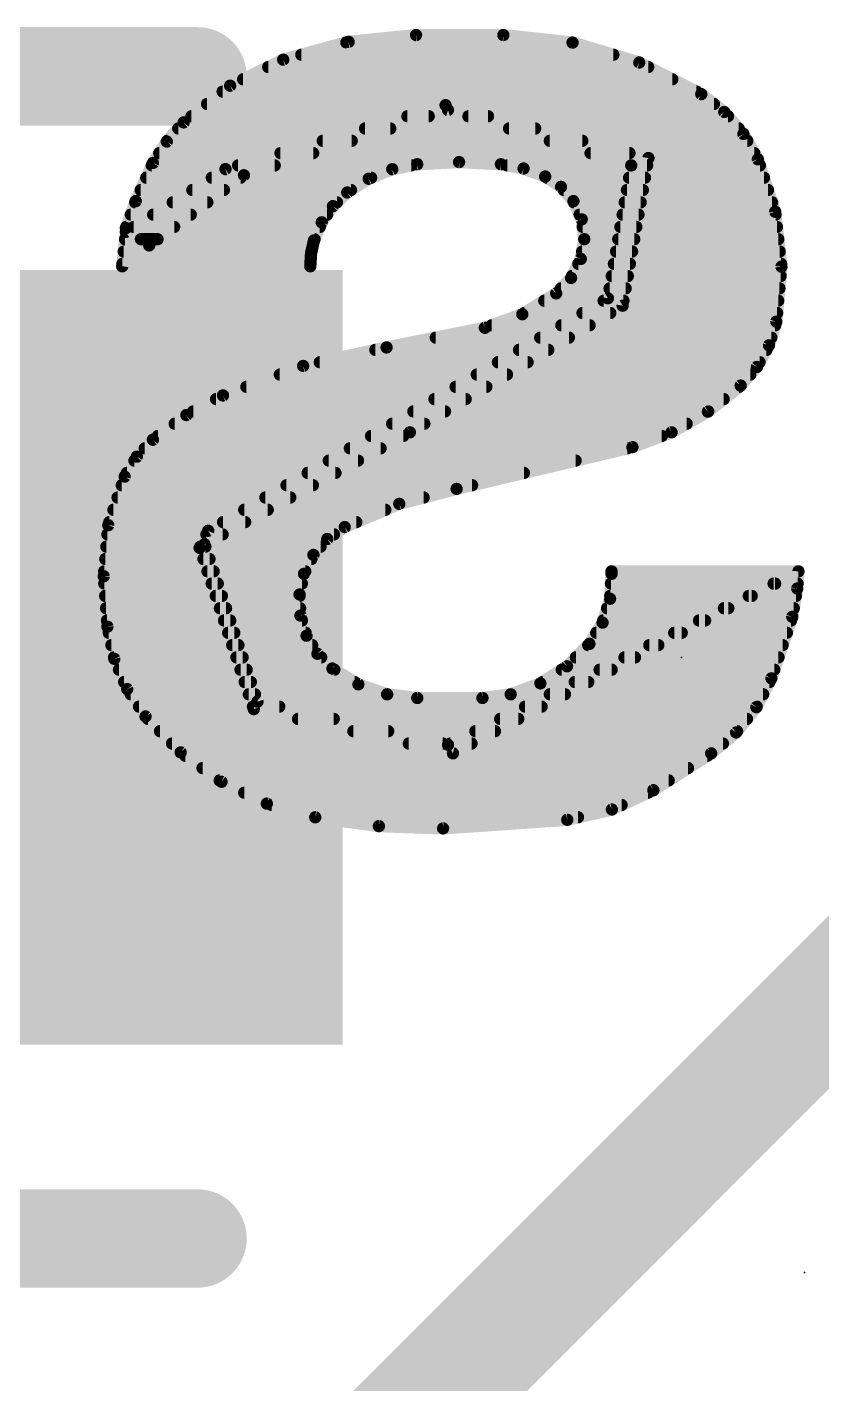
# Model space of a CAD drawing. Extents: x -33 to 74, y -11 to 28.
# Drawn here: x 25.318 to 26.96, y 11.2 to 14.002 of the extents above; entities that cross this region are included whole.
import ezdxf

# ---------------------------------------------------------------- set-up
doc = ezdxf.new("R2010")
doc.units = 0
for name, color, linetype in [('1', 12, 'CONTINUOUS'), ('21', 41, 'CONTINUOUS'), ('22', 40, 'CONTINUOUS'), ('23', 53, 'CONTINUOUS'), ('24', 53, 'CONTINUOUS')]:
    doc.layers.add(name, color=color, linetype=linetype)

# ---------------------------------------------------------------- blocks, each defined once
blk = doc.blocks.new('RECT')
blk.add_solid([(-0.5, -0.5), (0.5, -0.5), (-0.5, 0.5), (0.5, 0.5)])

msp = doc.modelspace()

# ---------------------------------------------------------------- linework, layer by layer
at = {"layer": '1', "const_width": 0.254}
msp.add_lwpolyline([(25.82, 10.834), (27.686, 12.7)], dxfattribs=at)
at = {"layer": '21', "const_width": 0.2032}
for points in [[(24.17, 13.9), (25.67, 13.9)], [(25.67, 11.5), (24.17, 11.5)]]:
    msp.add_lwpolyline(points, dxfattribs=at)
at = {"layer": '21', "const_width": 0.1016}
for points in [[(25.67, 13.8492, 1), (25.67, 13.9508)], [(25.67, 11.4492, 1), (25.67, 11.5508)]]:
    msp.add_lwpolyline(points, format="xyb", dxfattribs=at)
at = {"layer": '22', "const_width": 0.0254}
for points in [[(25.847, 13.9344), (25.9821, 13.9713)], [(25.9774, 13.97), (26.4421, 13.97)], [(25.9821, 13.9713), (26.1214, 13.9852)], [(26.1214, 13.9852), (26.3017, 13.9852)], [(26.3017, 13.9852), (26.4447, 13.9697)], [(26.4447, 13.9697), (26.5825, 13.9286)], [(25.8844, 13.9446), (26.529, 13.9446)], [(25.7373, 13.8806), (25.847, 13.9344)], [(25.816, 13.9192), (26.601, 13.9192)], [(26.5825, 13.9286), (26.7106, 13.8633)], [(25.7642, 13.8938), (26.6508, 13.8938)], [(25.6413, 13.8049), (25.7373, 13.8806)], [(25.7218, 13.8684), (26.7006, 13.8684)], [(26.7106, 13.8633), (26.7581, 13.8264)], [(25.6896, 13.843), (26.7367, 13.843)], [(25.7277, 13.7084), (26.1823, 13.8405)], [(26.1874, 13.8303), (25.7658, 13.6957)], [(26.1823, 13.8405), (26.6014, 13.7312)], [(26.5659, 13.716), (26.1874, 13.8303)], [(25.6064, 13.7654), (25.6413, 13.8049)], [(25.6574, 13.8176), (26.1476, 13.8176)], [(26.1035, 13.8176), (26.2701, 13.8176)], [(26.2295, 13.8176), (26.7658, 13.8176)], [(26.7581, 13.8264), (26.7976, 13.7809)], [(25.6301, 13.7922), (26.0681, 13.7922)], [(26.0161, 13.7922), (26.3675, 13.7922)], [(26.3136, 13.7922), (26.7878, 13.7922)], [(26.7976, 13.7809), (26.8275, 13.7287)], [(25.5778, 13.7211), (25.6064, 13.7654)], [(25.6077, 13.7668), (25.9885, 13.7668)], [(25.9287, 13.7668), (26.4649, 13.7668)], [(26.3977, 13.7668), (26.8057, 13.7668)], [(25.5422, 13.6423), (25.5778, 13.7211)], [(25.5909, 13.7414), (25.9089, 13.7414)], [(25.8413, 13.7414), (26.5623, 13.7414)], [(26.1239, 13.7185), (26.0723, 13.7082)], [(26.2103, 13.723), (26.1239, 13.7185)], [(26.2966, 13.7185), (26.2103, 13.723)], [(26.3434, 13.7096), (26.2966, 13.7185)], [(26.4818, 13.7414), (26.8202, 13.7414)], [(26.6014, 13.7312), (26.5481, 13.4264)], [(26.8275, 13.7287), (26.8633, 13.6204)], [(25.5219, 13.5788), (25.7277, 13.7084)], [(25.564, 13.6906), (25.7589, 13.6906)], [(25.7658, 13.6957), (25.5702, 13.5509)], [(25.5755, 13.716), (25.8294, 13.716)], [(25.6994, 13.6906), (26.0286, 13.6906)], [(25.7539, 13.716), (26.1114, 13.716)], [(26.0234, 13.6885), (25.9791, 13.6601)], [(26.0723, 13.7082), (26.0234, 13.6885)], [(26.3098, 13.716), (26.5987, 13.716)], [(26.3881, 13.6931), (26.3434, 13.7096)], [(26.4208, 13.6718), (26.3881, 13.6931)], [(26.3919, 13.6906), (26.5943, 13.6906)], [(26.5176, 13.4417), (26.5659, 13.716)], [(26.5614, 13.6906), (26.8401, 13.6906)], [(26.5659, 13.716), (26.8317, 13.716)], [(25.5525, 13.6652), (25.7246, 13.6652)], [(25.6591, 13.6652), (25.9871, 13.6652)], [(25.9791, 13.6601), (25.9497, 13.6319)], [(26.4465, 13.6423), (26.4208, 13.6718)], [(26.4266, 13.6652), (26.5899, 13.6652)], [(26.557, 13.6652), (26.8485, 13.6652)], [(25.5219, 13.5865), (25.5422, 13.6423)], [(25.5413, 13.6398), (25.6903, 13.6398)], [(25.6188, 13.6398), (25.9579, 13.6398)], [(26.4636, 13.6047), (26.4465, 13.6423)], [(26.4476, 13.6398), (26.5854, 13.6398)], [(26.5525, 13.6398), (26.8569, 13.6398)], [(25.5321, 13.6144), (25.656, 13.6144)], [(25.5784, 13.6144), (25.9376, 13.6144)], [(25.9497, 13.6319), (25.9265, 13.5985)], [(26.4592, 13.6144), (26.581, 13.6144)], [(26.4688, 13.5637), (26.4636, 13.6047)], [(26.548, 13.6144), (26.864, 13.6144)], [(26.8633, 13.6204), (26.8762, 13.507)], [(25.5143, 13.5077), (25.5219, 13.5788)], [(25.5702, 13.5509), (25.5219, 13.5865)], [(25.5228, 13.589), (25.6217, 13.589)], [(25.5381, 13.589), (25.9225, 13.589)], [(25.9265, 13.5985), (25.9105, 13.5611)], [(26.4656, 13.589), (26.5765, 13.589)], [(26.5435, 13.589), (26.8669, 13.589)], [(25.5203, 13.5636), (25.9116, 13.5636)], [(25.553, 13.5636), (25.5874, 13.5636)], [(25.9105, 13.5611), (25.9045, 13.5347)], [(26.4617, 13.523), (26.4688, 13.5637)], [(26.4688, 13.5636), (26.5721, 13.5636)], [(26.5391, 13.5636), (26.8697, 13.5636)], [(25.5176, 13.5382), (25.9053, 13.5382)], [(25.9045, 13.5347), (25.9029, 13.5077)], [(26.4416, 13.4836), (26.4617, 13.523)], [(26.4644, 13.5382), (26.5677, 13.5382)], [(26.5346, 13.5382), (26.8726, 13.5382)], [(25.9029, 13.5077), (25.5143, 13.5077)], [(25.5148, 13.5128), (25.9032, 13.5128)], [(26.4565, 13.5128), (26.5632, 13.5128)], [(26.5301, 13.5128), (26.8755, 13.5128)], [(26.8762, 13.507), (26.8656, 13.3934)], [(26.4109, 13.4518), (26.4416, 13.4836)], [(26.4435, 13.4874), (26.5588, 13.4874)], [(26.5256, 13.4874), (26.8744, 13.4874)], [(25.6921, 12.9616), (26.5176, 13.4417)], [(26.3409, 13.4087), (26.4109, 13.4518)], [(26.3862, 13.4366), (26.5499, 13.4366)], [(26.4207, 13.462), (26.5543, 13.462)], [(26.5088, 13.4366), (26.8696, 13.4366)], [(26.5212, 13.462), (26.872, 13.462)], [(26.5481, 13.4264), (26.1087, 13.1648)], [(26.2636, 13.3807), (26.3409, 13.4087)], [(26.345, 13.4112), (26.5226, 13.4112)], [(26.4652, 13.4112), (26.8673, 13.4112)], [(26.0604, 13.3401), (26.2636, 13.3807)], [(26.2777, 13.3858), (26.4799, 13.3858)], [(26.4215, 13.3858), (26.8632, 13.3858)], [(26.8656, 13.3934), (26.8505, 13.3445)], [(26.162, 13.3604), (26.4372, 13.3604)], [(26.3778, 13.3604), (26.8554, 13.3604)], [(25.8881, 13.302), (26.0604, 13.3401)], [(26.0373, 13.335), (26.3946, 13.335)], [(26.3341, 13.335), (26.8452, 13.335)], [(26.8505, 13.3445), (26.8255, 13.2998)], [(25.7226, 13.241), (25.8881, 13.302)], [(25.9226, 13.3096), (26.3519, 13.3096)], [(26.2905, 13.3096), (26.831, 13.3096)], [(26.8255, 13.2998), (26.7919, 13.2613)], [(25.8399, 13.2842), (26.3093, 13.2842)], [(26.2468, 13.2842), (26.8119, 13.2842)], [(25.6469, 13.2005), (25.7226, 13.241)], [(25.7709, 13.2588), (26.2666, 13.2588)], [(26.2031, 13.2588), (26.7888, 13.2588)], [(26.7919, 13.2613), (26.7243, 13.2075)], [(25.7084, 13.2334), (26.2239, 13.2334)], [(26.1594, 13.2334), (26.7568, 13.2334)], [(25.5778, 13.1496), (25.6469, 13.2005)], [(25.661, 13.208), (26.1813, 13.208)], [(26.1158, 13.208), (26.7249, 13.208)], [(26.7243, 13.2075), (26.6492, 13.1649)], [(25.5881, 13.1572), (26.0948, 13.1572)], [(25.6227, 13.1826), (26.1386, 13.1826)], [(26.1087, 13.1648), (25.6845, 12.9337)], [(26.0284, 13.1572), (26.6289, 13.1572)], [(26.0721, 13.1826), (26.6804, 13.1826)], [(26.6492, 13.1649), (26.5684, 13.1343)], [(25.5446, 13.1146), (25.5778, 13.1496)], [(25.5609, 13.1318), (26.0481, 13.1318)], [(25.9847, 13.1318), (26.5579, 13.1318)], [(26.5684, 13.1343), (26.2052, 13.048)], [(25.5194, 13.0734), (25.5446, 13.1146)], [(25.5396, 13.1064), (26.0015, 13.1064)], [(25.9411, 13.1064), (26.451, 13.1064)], [(25.4856, 12.9731), (25.5194, 13.0734)], [(25.524, 13.081), (25.9549, 13.081)], [(25.8974, 13.081), (26.3441, 13.081)], [(25.5134, 13.0556), (25.9083, 13.0556)], [(25.8537, 13.0556), (26.2372, 13.0556)], [(26.2052, 13.048), (26.0867, 13.0171)], [(25.5049, 13.0302), (25.8616, 13.0302)], [(25.8101, 13.0302), (26.137, 13.0302)], [(26.0867, 13.0171), (25.974, 12.9692)], [(25.4963, 13.0048), (25.815, 13.0048)], [(25.7664, 13.0048), (26.0578, 13.0048)], [(25.4762, 12.8676), (25.4856, 12.9731)], [(25.4878, 12.9794), (25.7684, 12.9794)], [(25.6743, 12.9261), (25.6921, 12.9616)], [(25.7227, 12.9794), (25.998, 12.9794)], [(25.974, 12.9692), (25.938, 12.9445)], [(25.4839, 12.954), (25.7218, 12.954)], [(25.6845, 12.9337), (25.7937, 12.6086)], [(25.6883, 12.954), (25.9518, 12.954)], [(25.938, 12.9445), (25.9094, 12.9116)], [(25.4816, 12.9286), (25.6862, 12.9286)], [(25.7861, 12.5933), (25.6743, 12.9261)], [(25.6756, 12.9286), (25.9242, 12.9286)], [(25.9094, 12.9116), (25.8899, 12.8726)], [(25.4771, 12.8778), (25.7033, 12.8778)], [(25.4794, 12.9032), (25.6947, 12.9032)], [(25.682, 12.9032), (25.9052, 12.9032)], [(25.6905, 12.8778), (25.8925, 12.8778)], [(26.1874, 12.5197), (26.9113, 12.8778)], [(26.9113, 12.8778), (26.1976, 12.5019)], [(26.5252, 12.8727), (26.5252, 12.8778)], [(26.5252, 12.8778), (26.9113, 12.8778)], [(26.9113, 12.8778), (26.9088, 12.8422)], [(25.4838, 12.7635), (25.4762, 12.8676)], [(25.4773, 12.8524), (25.7118, 12.8524)], [(25.6991, 12.8524), (25.8855, 12.8524)], [(25.8899, 12.8726), (25.8808, 12.83)], [(26.5222, 12.8211), (26.5252, 12.8727)], [(26.524, 12.8524), (26.8631, 12.8524)], [(26.86, 12.8524), (26.9095, 12.8524)], [(25.4792, 12.827), (25.7203, 12.827)], [(25.7076, 12.827), (25.8809, 12.827)], [(25.8808, 12.83), (25.8826, 12.7864)], [(26.5066, 12.7719), (26.5222, 12.8211)], [(26.5225, 12.827), (26.8148, 12.827)], [(26.8086, 12.827), (26.9061, 12.827)], [(26.9088, 12.8422), (26.8986, 12.7838)], [(25.481, 12.8016), (25.7289, 12.8016)], [(25.7161, 12.8016), (25.882, 12.8016)], [(26.516, 12.8016), (26.7666, 12.8016)], [(26.7573, 12.8016), (26.9017, 12.8016)], [(25.4829, 12.7762), (25.7374, 12.7762)], [(25.4981, 12.6971), (25.4838, 12.7635)], [(25.7247, 12.7762), (25.8857, 12.7762)], [(25.8826, 12.7864), (25.8952, 12.7448)], [(26.4795, 12.7279), (26.5066, 12.7719)], [(26.508, 12.7762), (26.7184, 12.7762)], [(26.7059, 12.7762), (26.896, 12.7762)], [(26.8986, 12.7838), (26.8554, 12.6568)], [(25.4865, 12.7508), (25.7459, 12.7508)], [(25.7332, 12.7508), (25.8934, 12.7508)], [(25.8952, 12.7448), (25.9177, 12.7076)], [(26.4936, 12.7508), (26.6702, 12.7508)], [(26.6546, 12.7508), (26.8874, 12.7508)], [(25.492, 12.7254), (25.7545, 12.7254)], [(25.7417, 12.7254), (25.9069, 12.7254)], [(25.9177, 12.7076), (25.9486, 12.6771)], [(26.4333, 12.6816), (26.4795, 12.7279)], [(26.477, 12.7254), (26.6219, 12.7254)], [(26.6032, 12.7254), (26.8787, 12.7254)], [(25.4975, 12.7), (25.763, 12.7)], [(25.5247, 12.6345), (25.4981, 12.6971)], [(25.7503, 12.7), (25.9254, 12.7)], [(26.3783, 12.6464), (26.4333, 12.6816)], [(26.4516, 12.7), (26.5737, 12.7)], [(26.5519, 12.7), (26.8701, 12.7)], [(25.5076, 12.6746), (25.7715, 12.6746)], [(25.7588, 12.6746), (25.9527, 12.6746)], [(25.9486, 12.6771), (26.0022, 12.6444)], [(26.4223, 12.6746), (26.5255, 12.6746)], [(26.5005, 12.6746), (26.8615, 12.6746)], [(26.8554, 12.6568), (26.8245, 12.5973)], [(25.5184, 12.6492), (25.7801, 12.6492)], [(25.5626, 12.5781), (25.5247, 12.6345)], [(25.5319, 12.6238), (25.7886, 12.6238)], [(25.7673, 12.6492), (25.9944, 12.6492)], [(25.7759, 12.6238), (26.0617, 12.6238)], [(26.0022, 12.6444), (26.0616, 12.6238)], [(26.0616, 12.6238), (26.1239, 12.6162)], [(26.2585, 12.6162), (26.3169, 12.6238)], [(26.3169, 12.6238), (26.3783, 12.6464)], [(26.3169, 12.6238), (26.429, 12.6238)], [(26.3826, 12.6492), (26.4773, 12.6492)], [(26.3978, 12.6238), (26.8383, 12.6238)], [(26.4492, 12.6492), (26.8515, 12.6492)], [(25.549, 12.5984), (25.8389, 12.5984)], [(25.7844, 12.5984), (26.3808, 12.5984)], [(25.7937, 12.6086), (26.1874, 12.5197)], [(26.1239, 12.6162), (26.2585, 12.6162)], [(26.3465, 12.5984), (26.8251, 12.5984)], [(26.8245, 12.5973), (26.7825, 12.5449)], [(25.6352, 12.5038), (25.5626, 12.5781)], [(25.5676, 12.573), (25.9514, 12.573)], [(26.1976, 12.5019), (25.7861, 12.5933)], [(25.8775, 12.573), (26.3326, 12.573)], [(26.2951, 12.573), (26.805, 12.573)], [(25.5924, 12.5476), (26.0638, 12.5476)], [(25.9919, 12.5476), (26.2844, 12.5476)], [(26.2438, 12.5476), (26.7846, 12.5476)], [(26.7825, 12.5449), (26.731, 12.5019)], [(25.6172, 12.5222), (26.1763, 12.5222)], [(26.1062, 12.5222), (26.2361, 12.5222)], [(26.1925, 12.5222), (26.7553, 12.5222)], [(25.7196, 12.4432), (25.6352, 12.5038)], [(25.6449, 12.4968), (26.723, 12.4968)], [(26.731, 12.5019), (26.6116, 12.4257)], [(25.6803, 12.4714), (26.6832, 12.4714)], [(25.7156, 12.446), (26.6434, 12.446)], [(25.8131, 12.398), (25.7196, 12.4432)], [(25.7664, 12.4206), (26.6006, 12.4206)], [(26.6116, 12.4257), (26.5259, 12.3859)], [(25.9131, 12.3698), (25.8131, 12.398)], [(25.8232, 12.3952), (26.5459, 12.3952)], [(26.5259, 12.3859), (26.4338, 12.3647)], [(26.0446, 12.3516), (25.9131, 12.3698)], [(25.9131, 12.3698), (26.4559, 12.3698)], [(26.1772, 12.3469), (26.0446, 12.3516)], [(26.4338, 12.3647), (26.1772, 12.3469)]]:
    msp.add_lwpolyline(points, dxfattribs=at)
at = {"layer": '22', "const_width": 0.0127}
for points in [[(25.9774, 13.9764, 1), (25.9774, 13.9637)], [(25.9814, 13.9776, 1), (25.9827, 13.965)], [(25.9838, 13.9651, 1), (25.9804, 13.9774)], [(26.1214, 13.9916, 1), (26.1214, 13.9789)], [(26.122, 13.9789, 1), (26.1208, 13.9915)], [(26.3024, 13.9915, 1), (26.301, 13.9789)], [(26.3017, 13.9789, 1), (26.3017, 13.9916)], [(26.4465, 13.9758, 1), (26.4429, 13.9636)], [(26.4421, 13.9637, 1), (26.4421, 13.9764)], [(26.444, 13.9634, 1), (26.4454, 13.976)], [(25.8844, 13.951, 1), (25.8844, 13.9383)], [(26.529, 13.9383, 1), (26.529, 13.951)], [(25.816, 13.9255, 1), (25.816, 13.9129)], [(25.8453, 13.9405, 1), (25.8487, 13.9283)], [(25.8498, 13.9287, 1), (25.8442, 13.9401)], [(26.5854, 13.9343, 1), (26.5796, 13.923)], [(26.5807, 13.9226, 1), (26.5843, 13.9347)], [(26.601, 13.9129, 1), (26.601, 13.9255)], [(25.7642, 13.9002, 1), (25.7642, 13.8875)], [(26.6508, 13.8875, 1), (26.6508, 13.9002)], [(25.7218, 13.8748, 1), (25.7218, 13.8621)], [(25.7345, 13.8863, 1), (25.7401, 13.8749)], [(25.7412, 13.8756, 1), (25.7333, 13.8856)], [(26.7006, 13.8621, 1), (26.7006, 13.8748)], [(26.7145, 13.8683, 1), (26.7067, 13.8583)], [(26.7077, 13.8576, 1), (26.7135, 13.869)], [(25.6896, 13.8493, 1), (25.6896, 13.8367)], [(26.1839, 13.8466, 1), (26.1807, 13.8344)], [(26.1841, 13.8344, 1), (26.1805, 13.8466)], [(26.1892, 13.8364, 1), (26.1856, 13.8242)], [(26.1893, 13.8243, 1), (26.1855, 13.8363)], [(26.7367, 13.8367, 1), (26.7367, 13.8493)], [(25.6374, 13.8099, 1), (25.6452, 13.7999)], [(25.6461, 13.8007, 1), (25.6365, 13.8091)], [(25.6574, 13.8239, 1), (25.6574, 13.8113)], [(26.1035, 13.8239, 1), (26.1035, 13.8113)], [(26.1476, 13.8113, 1), (26.1476, 13.8239)], [(26.2295, 13.8239, 1), (26.2295, 13.8113)], [(26.2701, 13.8113, 1), (26.2701, 13.8239)], [(26.7629, 13.8305, 1), (26.7533, 13.8222)], [(26.7542, 13.8214, 1), (26.762, 13.8314)], [(26.7658, 13.8113, 1), (26.7658, 13.8239)], [(25.6301, 13.7986, 1), (25.6301, 13.7859)], [(26.0161, 13.7986, 1), (26.0161, 13.7859)], [(26.0681, 13.7859, 1), (26.0681, 13.7986)], [(26.3136, 13.7986, 1), (26.3136, 13.7859)], [(26.3675, 13.7859, 1), (26.3675, 13.7986)], [(26.7878, 13.7859, 1), (26.7878, 13.7986)], [(26.8031, 13.7841, 1), (26.7921, 13.7778)], [(26.7928, 13.7768, 1), (26.8024, 13.7851)], [(25.6017, 13.7696, 1), (25.6112, 13.7612)], [(25.6118, 13.7619, 1), (25.6011, 13.7688)], [(25.6077, 13.7731, 1), (25.6077, 13.7605)], [(25.9287, 13.7731, 1), (25.9287, 13.7605)], [(25.9885, 13.7605, 1), (25.9885, 13.7731)], [(26.3977, 13.7731, 1), (26.3977, 13.7605)], [(26.4649, 13.7605, 1), (26.4649, 13.7731)], [(26.8057, 13.7605, 1), (26.8057, 13.7731)], [(25.5725, 13.7245, 1), (25.5831, 13.7177)], [(25.5836, 13.7185, 1), (25.572, 13.7237)], [(25.5909, 13.7477, 1), (25.5909, 13.7351)], [(25.8413, 13.7477, 1), (25.8413, 13.7351)], [(25.9089, 13.7351, 1), (25.9089, 13.7477)], [(26.1236, 13.7248, 1), (26.1242, 13.7122)], [(26.1251, 13.7123, 1), (26.1227, 13.7247)], [(26.2106, 13.7293, 1), (26.2099, 13.7166)], [(26.2106, 13.7166, 1), (26.2099, 13.7293)], [(26.2978, 13.7247, 1), (26.2954, 13.7123)], [(26.2963, 13.7122, 1), (26.2969, 13.7248)], [(26.4818, 13.7477, 1), (26.4818, 13.7351)], [(26.5623, 13.7351, 1), (26.5623, 13.7477)], [(26.6077, 13.7301, 1), (26.5951, 13.7323)], [(26.5998, 13.7251, 1), (26.603, 13.7373)], [(26.8202, 13.7351, 1), (26.8202, 13.7477)], [(26.8335, 13.7307, 1), (26.8215, 13.7267)], [(26.822, 13.7255, 1), (26.833, 13.7319)], [(25.564, 13.6969, 1), (25.564, 13.6843)], [(25.5755, 13.7224, 1), (25.5755, 13.7097)], [(25.6994, 13.6969, 1), (25.6994, 13.6843)], [(25.7259, 13.7145, 1), (25.7295, 13.7023)], [(25.7311, 13.703, 1), (25.7243, 13.7138)], [(25.7539, 13.7224, 1), (25.7539, 13.7097)], [(25.7589, 13.6843, 1), (25.7589, 13.6969)], [(25.7639, 13.7017, 1), (25.7677, 13.6897)], [(25.7696, 13.6906, 1), (25.762, 13.7008)], [(25.8294, 13.7097, 1), (25.8294, 13.7224)], [(26.0211, 13.6944, 1), (26.0258, 13.6826)], [(26.0269, 13.6832, 1), (26.02, 13.6939)], [(26.0286, 13.6843, 1), (26.0286, 13.6969)], [(26.071, 13.7144, 1), (26.0735, 13.702)], [(26.0746, 13.7023, 1), (26.0699, 13.7141)], [(26.1114, 13.7097, 1), (26.1114, 13.7224)], [(26.3098, 13.7224, 1), (26.3098, 13.7097)], [(26.3456, 13.7156, 1), (26.3412, 13.7037)], [(26.3422, 13.7034, 1), (26.3446, 13.7159)], [(26.3916, 13.6984, 1), (26.3846, 13.6878)], [(26.3919, 13.6969, 1), (26.3919, 13.6843)], [(26.3859, 13.6871, 1), (26.3903, 13.6991)], [(26.5614, 13.6969, 1), (26.5614, 13.6843)], [(26.5722, 13.7149, 1), (26.5596, 13.7171)], [(26.5659, 13.7224, 1), (26.5659, 13.7097)], [(26.5641, 13.7099, 1), (26.5677, 13.7221)], [(26.5943, 13.6843, 1), (26.5943, 13.6969)], [(26.5987, 13.7097, 1), (26.5987, 13.7224)], [(26.8317, 13.7097, 1), (26.8317, 13.7224)], [(26.8401, 13.6843, 1), (26.8401, 13.6969)], [(25.5525, 13.6715, 1), (25.5525, 13.6589)], [(25.6591, 13.6715, 1), (25.6591, 13.6589)], [(25.7246, 13.6589, 1), (25.7246, 13.6715)], [(25.9835, 13.6555, 1), (25.9747, 13.6647)], [(25.9871, 13.6589, 1), (25.9871, 13.6715)], [(26.4256, 13.6759, 1), (26.4161, 13.6676)], [(26.4174, 13.6665, 1), (26.4243, 13.6771)], [(26.4266, 13.6715, 1), (26.4266, 13.6589)], [(26.557, 13.6715, 1), (26.557, 13.6589)], [(26.5899, 13.6589, 1), (26.5899, 13.6715)], [(26.8485, 13.6589, 1), (26.8485, 13.6715)], [(25.5413, 13.6462, 1), (25.5413, 13.6335)], [(25.5364, 13.6449, 1), (25.548, 13.6397)], [(25.5482, 13.6401, 1), (25.5362, 13.6445)], [(25.6188, 13.6462, 1), (25.6188, 13.6335)], [(25.6903, 13.6335, 1), (25.6903, 13.6462)], [(25.9579, 13.6335, 1), (25.9579, 13.6462)], [(25.9757, 13.6654, 1), (25.9825, 13.6548)], [(26.4523, 13.6449, 1), (26.4407, 13.6397)], [(26.4476, 13.6462, 1), (26.4476, 13.6335)], [(26.4417, 13.6381, 1), (26.4513, 13.6465)], [(26.5525, 13.6462, 1), (26.5525, 13.6335)], [(26.5854, 13.6335, 1), (26.5854, 13.6462)], [(26.8569, 13.6335, 1), (26.8569, 13.6462)], [(25.5321, 13.6207, 1), (25.5321, 13.6081)], [(25.5784, 13.6207, 1), (25.5784, 13.6081)], [(25.656, 13.6081, 1), (25.656, 13.6207)], [(25.9376, 13.6081, 1), (25.9376, 13.6207)], [(25.9453, 13.6365, 1), (25.9541, 13.6274)], [(25.9549, 13.6283, 1), (25.9445, 13.6356)], [(26.4592, 13.6207, 1), (26.4592, 13.6081)], [(26.4699, 13.6055, 1), (26.4573, 13.6039)], [(26.548, 13.6207, 1), (26.548, 13.6081)], [(26.581, 13.6081, 1), (26.581, 13.6207)], [(26.8696, 13.6211, 1), (26.857, 13.6196)], [(26.8573, 13.6184, 1), (26.8693, 13.6224)], [(26.864, 13.6081, 1), (26.864, 13.6207)], [(25.5257, 13.5916, 1), (25.5181, 13.5814)], [(25.5159, 13.5887, 1), (25.5279, 13.5843)], [(25.5282, 13.5781, 1), (25.5156, 13.5795)], [(25.5185, 13.5842, 1), (25.5253, 13.5734)], [(25.5228, 13.5953, 1), (25.5228, 13.5827)], [(25.5381, 13.5953, 1), (25.5381, 13.5827)], [(25.6217, 13.5827, 1), (25.6217, 13.5953)], [(25.9213, 13.6021, 1), (25.9318, 13.5949)], [(25.9324, 13.596, 1), (25.9207, 13.601)], [(25.9225, 13.5827, 1), (25.9225, 13.5953)], [(26.4578, 13.6021, 1), (26.4694, 13.6073)], [(26.4656, 13.5953, 1), (26.4656, 13.5827)], [(26.5435, 13.5953, 1), (26.5435, 13.5827)], [(26.5765, 13.5827, 1), (26.5765, 13.5953)], [(26.8669, 13.5827, 1), (26.8669, 13.5953)], [(25.5203, 13.57, 1), (25.5203, 13.5573)], [(25.553, 13.57, 1), (25.553, 13.5573)], [(25.5664, 13.556, 1), (25.574, 13.5458)], [(25.5664, 13.5458, 1), (25.574, 13.556)], [(25.5874, 13.5573, 1), (25.5874, 13.57)], [(25.9047, 13.5636, 1), (25.9163, 13.5586)], [(25.9167, 13.5597, 1), (25.9043, 13.5625)], [(25.9116, 13.5573, 1), (25.9116, 13.57)], [(26.4688, 13.57, 1), (26.4688, 13.5573)], [(26.4625, 13.5629, 1), (26.4751, 13.5645)], [(26.4751, 13.5626, 1), (26.4626, 13.5648)], [(26.5391, 13.57, 1), (26.5391, 13.5573)], [(26.5721, 13.5573, 1), (26.5721, 13.57)], [(26.8697, 13.5573, 1), (26.8697, 13.57)], [(25.5176, 13.5445, 1), (25.5176, 13.5319)], [(25.9109, 13.5343, 1), (25.8982, 13.5351)], [(25.8983, 13.5361, 1), (25.9107, 13.5333)], [(25.9053, 13.5319, 1), (25.9053, 13.5445)], [(26.4674, 13.5201, 1), (26.456, 13.5259)], [(26.4644, 13.5445, 1), (26.4644, 13.5319)], [(26.5346, 13.5445, 1), (26.5346, 13.5319)], [(26.5677, 13.5319, 1), (26.5677, 13.5445)], [(26.8726, 13.5319, 1), (26.8726, 13.5445)], [(25.5143, 13.514, 1), (25.5143, 13.5014)], [(25.508, 13.5084, 1), (25.5206, 13.507)], [(25.5148, 13.5191, 1), (25.5148, 13.5065)], [(25.8966, 13.5081, 1), (25.9092, 13.5073)], [(25.9029, 13.5014, 1), (25.9029, 13.514)], [(25.9032, 13.5065, 1), (25.9032, 13.5191)], [(26.4565, 13.5191, 1), (26.4565, 13.5065)], [(26.4554, 13.5241, 1), (26.468, 13.5219)], [(26.5301, 13.5191, 1), (26.5301, 13.5065)], [(26.5632, 13.5065, 1), (26.5632, 13.5191)], [(26.8825, 13.5064, 1), (26.8699, 13.5076)], [(26.8699, 13.5063, 1), (26.8825, 13.5077)], [(26.8755, 13.5065, 1), (26.8755, 13.5191)], [(26.4359, 13.4865, 1), (26.4473, 13.4807)], [(26.4462, 13.4792, 1), (26.437, 13.488)], [(26.4435, 13.4938, 1), (26.4435, 13.4811)], [(26.5256, 13.4938, 1), (26.5256, 13.4811)], [(26.5588, 13.4811, 1), (26.5588, 13.4938)], [(26.8744, 13.4811, 1), (26.8744, 13.4938)], [(26.3862, 13.4429, 1), (26.3862, 13.4303)], [(26.4063, 13.4562, 1), (26.4155, 13.4474)], [(26.4142, 13.4464, 1), (26.4076, 13.4572)], [(26.4207, 13.4684, 1), (26.4207, 13.4557)], [(26.5088, 13.4429, 1), (26.5088, 13.4303)], [(26.5113, 13.4428, 1), (26.5239, 13.4406)], [(26.5208, 13.4362, 1), (26.5144, 13.4472)], [(26.5212, 13.4684, 1), (26.5212, 13.4557)], [(26.5499, 13.4303, 1), (26.5499, 13.4429)], [(26.5543, 13.4557, 1), (26.5543, 13.4684)], [(26.8696, 13.4303, 1), (26.8696, 13.4429)], [(26.872, 13.4557, 1), (26.872, 13.4684)], [(26.345, 13.4176, 1), (26.345, 13.4049)], [(26.3431, 13.4027, 1), (26.3388, 13.4146)], [(26.4652, 13.4176, 1), (26.4652, 13.4049)], [(26.5226, 13.4049, 1), (26.5226, 13.4176)], [(26.5418, 13.4275, 1), (26.5544, 13.4253)], [(26.5513, 13.4209, 1), (26.5449, 13.4319)], [(26.8673, 13.4049, 1), (26.8673, 13.4176)], [(26.2614, 13.3867, 1), (26.2658, 13.3747)], [(26.2648, 13.3745, 1), (26.2624, 13.3869)], [(26.2777, 13.3922, 1), (26.2777, 13.3795)], [(26.3376, 13.4141, 1), (26.3442, 13.4033)], [(26.4215, 13.3922, 1), (26.4215, 13.3795)], [(26.4799, 13.3795, 1), (26.4799, 13.3922)], [(26.8593, 13.394, 1), (26.8719, 13.3928)], [(26.8717, 13.3915, 1), (26.8595, 13.3953)], [(26.8632, 13.3795, 1), (26.8632, 13.3922)], [(26.162, 13.3667, 1), (26.162, 13.3541)], [(26.3778, 13.3667, 1), (26.3778, 13.3541)], [(26.4372, 13.3541, 1), (26.4372, 13.3667)], [(26.8554, 13.3541, 1), (26.8554, 13.3667)], [(26.0373, 13.3414, 1), (26.0373, 13.3287)], [(26.0592, 13.3463, 1), (26.0616, 13.3339)], [(26.0618, 13.3339, 1), (26.059, 13.3463)], [(26.3341, 13.3414, 1), (26.3341, 13.3287)], [(26.3946, 13.3287, 1), (26.3946, 13.3414)], [(26.8444, 13.3464, 1), (26.8565, 13.3426)], [(26.856, 13.3414, 1), (26.8449, 13.3476)], [(26.8452, 13.3287, 1), (26.8452, 13.3414)], [(25.8868, 13.3082, 1), (25.8895, 13.2958)], [(25.8903, 13.296, 1), (25.886, 13.3079)], [(25.9226, 13.316, 1), (25.9226, 13.3033)], [(26.2905, 13.316, 1), (26.2905, 13.3033)], [(26.3519, 13.3033, 1), (26.3519, 13.316)], [(26.82, 13.3029, 1), (26.8311, 13.2968)], [(26.8303, 13.2957, 1), (26.8208, 13.304)], [(26.831, 13.3033, 1), (26.831, 13.316)], [(25.8399, 13.2905, 1), (25.8399, 13.2779)], [(26.2468, 13.2905, 1), (26.2468, 13.2779)], [(26.3093, 13.2779, 1), (26.3093, 13.2905)], [(26.8119, 13.2779, 1), (26.8119, 13.2905)], [(25.7204, 13.247, 1), (25.7248, 13.235)], [(25.7256, 13.2354, 1), (25.7196, 13.2466)], [(25.7709, 13.2652, 1), (25.7709, 13.2525)], [(26.2031, 13.2652, 1), (26.2031, 13.2525)], [(26.2666, 13.2525, 1), (26.2666, 13.2652)], [(26.7871, 13.2655, 1), (26.7967, 13.2571)], [(26.7959, 13.2563, 1), (26.7879, 13.2663)], [(26.7888, 13.2525, 1), (26.7888, 13.2652)], [(25.7084, 13.2398, 1), (25.7084, 13.2271)], [(26.1594, 13.2398, 1), (26.1594, 13.2271)], [(26.2239, 13.2271, 1), (26.2239, 13.2398)], [(26.7568, 13.2271, 1), (26.7568, 13.2398)], [(25.6439, 13.2061, 1), (25.6499, 13.1949)], [(25.6507, 13.1954, 1), (25.6432, 13.2056)], [(25.661, 13.2143, 1), (25.661, 13.2017)], [(26.1158, 13.2143, 1), (26.1158, 13.2017)], [(26.1813, 13.2017, 1), (26.1813, 13.2143)], [(26.7203, 13.2125, 1), (26.7282, 13.2026)], [(26.7274, 13.202, 1), (26.7212, 13.2131)], [(26.7249, 13.2017, 1), (26.7249, 13.2143)], [(25.5881, 13.1636, 1), (25.5881, 13.1509)], [(25.6227, 13.189, 1), (25.6227, 13.1763)], [(26.0284, 13.1636, 1), (26.0284, 13.1509)], [(26.0721, 13.189, 1), (26.0721, 13.1763)], [(26.0948, 13.1509, 1), (26.0948, 13.1636)], [(26.1055, 13.1703, 1), (26.1119, 13.1593)], [(26.1117, 13.1592, 1), (26.1057, 13.1704)], [(26.1386, 13.1763, 1), (26.1386, 13.189)], [(26.6289, 13.1509, 1), (26.6289, 13.1636)], [(26.6461, 13.1704, 1), (26.6523, 13.1593)], [(26.6514, 13.1589, 1), (26.6469, 13.1708)], [(26.6804, 13.1763, 1), (26.6804, 13.189)], [(25.5609, 13.1381, 1), (25.5609, 13.1255)], [(25.574, 13.1547, 1), (25.5816, 13.1445)], [(25.5824, 13.1452, 1), (25.5732, 13.154)], [(25.9847, 13.1381, 1), (25.9847, 13.1255)], [(26.0481, 13.1255, 1), (26.0481, 13.1381)], [(26.5579, 13.1255, 1), (26.5579, 13.1381)], [(26.5662, 13.1402, 1), (26.5706, 13.1284)], [(26.5699, 13.1281, 1), (26.5669, 13.1405)], [(25.5396, 13.1128, 1), (25.5396, 13.1001)], [(25.54, 13.119, 1), (25.5492, 13.1102)], [(25.55, 13.1113, 1), (25.5391, 13.1179)], [(25.9411, 13.1128, 1), (25.9411, 13.1001)], [(26.0015, 13.1001, 1), (26.0015, 13.1128)], [(26.451, 13.1001, 1), (26.451, 13.1128)], [(25.5254, 13.0714, 1), (25.5134, 13.0754)], [(25.524, 13.0874, 1), (25.524, 13.0747)], [(25.8974, 13.0874, 1), (25.8974, 13.0747)], [(25.9549, 13.0747, 1), (25.9549, 13.0874)], [(26.3441, 13.0747, 1), (26.3441, 13.0874)], [(25.5134, 13.0619, 1), (25.5134, 13.0493)], [(25.514, 13.0767, 1), (25.5248, 13.0701)], [(25.8537, 13.0619, 1), (25.8537, 13.0493)], [(25.9083, 13.0493, 1), (25.9083, 13.0619)], [(26.2037, 13.0542, 1), (26.2067, 13.0418)], [(26.2068, 13.0419, 1), (26.2036, 13.0541)], [(26.2372, 13.0493, 1), (26.2372, 13.0619)], [(25.5049, 13.0366, 1), (25.5049, 13.0239)], [(25.8101, 13.0366, 1), (25.8101, 13.0239)], [(25.8616, 13.0239, 1), (25.8616, 13.0366)], [(26.0851, 13.0232, 1), (26.0883, 13.0109)], [(26.0892, 13.0112, 1), (26.0842, 13.0229)], [(26.137, 13.0239, 1), (26.137, 13.0366)], [(25.4963, 13.0112, 1), (25.4963, 12.9985)], [(25.7664, 13.0112, 1), (25.7664, 12.9985)], [(25.815, 12.9985, 1), (25.815, 13.0112)], [(26.0578, 12.9985, 1), (26.0578, 13.0112)], [(25.4919, 12.9725, 1), (25.4793, 12.9736)], [(25.4796, 12.9751, 1), (25.4916, 12.971)], [(25.4878, 12.9857, 1), (25.4878, 12.9731)], [(25.6889, 12.9671, 1), (25.6953, 12.9561)], [(25.6978, 12.9588, 1), (25.6864, 12.9644)], [(25.7227, 12.9857, 1), (25.7227, 12.9731)], [(25.7684, 12.9731, 1), (25.7684, 12.9857)], [(25.9715, 12.975, 1), (25.9765, 12.9634)], [(25.9776, 12.964, 1), (25.9704, 12.9744)], [(25.998, 12.9731, 1), (25.998, 12.9857)], [(25.4839, 12.9604, 1), (25.4839, 12.9477)], [(25.6905, 12.9357, 1), (25.6785, 12.9317)], [(25.6815, 12.9393, 1), (25.6875, 12.9281)], [(25.6883, 12.9604, 1), (25.6883, 12.9477)], [(25.7218, 12.9477, 1), (25.7218, 12.9604)], [(25.9344, 12.9498, 1), (25.9416, 12.9393)], [(25.9428, 12.9404, 1), (25.9332, 12.9487)], [(25.9518, 12.9477, 1), (25.9518, 12.9604)], [(25.4816, 12.935, 1), (25.4816, 12.9223)], [(25.6803, 12.9281, 1), (25.6683, 12.9241)], [(25.6686, 12.9289, 1), (25.68, 12.9233)], [(25.6756, 12.935, 1), (25.6756, 12.9223)], [(25.6862, 12.9223, 1), (25.6862, 12.935)], [(25.9046, 12.9158, 1), (25.9142, 12.9075)], [(25.9151, 12.9088, 1), (25.9037, 12.9145)], [(25.9242, 12.9223, 1), (25.9242, 12.935)], [(25.4771, 12.8841, 1), (25.4771, 12.8715)], [(25.4794, 12.9095, 1), (25.4794, 12.8969)], [(25.682, 12.9095, 1), (25.682, 12.8969)], [(25.6905, 12.8841, 1), (25.6905, 12.8715)], [(25.6947, 12.8969, 1), (25.6947, 12.9095)], [(25.7033, 12.8715, 1), (25.7033, 12.8841)], [(25.8925, 12.8715, 1), (25.8925, 12.8841)], [(25.9052, 12.8969, 1), (25.9052, 12.9095)], [(26.5316, 12.8778, 1), (26.5189, 12.8778)], [(26.5252, 12.8841, 1), (26.5252, 12.8715)], [(26.9176, 12.8774, 1), (26.905, 12.8782)], [(26.9143, 12.8722, 1), (26.9083, 12.8834)], [(26.9141, 12.8721, 1), (26.9085, 12.8835)], [(26.9113, 12.8715, 1), (26.9113, 12.8841)], [(25.4825, 12.8681, 1), (25.4699, 12.8671)], [(25.4699, 12.8682, 1), (25.4825, 12.867)], [(25.4773, 12.8588, 1), (25.4773, 12.8461)], [(25.6991, 12.8588, 1), (25.6991, 12.8461)], [(25.7118, 12.8461, 1), (25.7118, 12.8588)], [(25.8842, 12.8755, 1), (25.8956, 12.8698)], [(25.8961, 12.8713, 1), (25.8837, 12.874)], [(25.8855, 12.8461, 1), (25.8855, 12.8588)], [(26.524, 12.8588, 1), (26.524, 12.8461)], [(26.5315, 12.8723, 1), (26.5189, 12.8731)], [(26.5189, 12.8727, 1), (26.5316, 12.8727)], [(26.86, 12.8588, 1), (26.86, 12.8461)], [(26.8631, 12.8461, 1), (26.8631, 12.8588)], [(26.9095, 12.8461, 1), (26.9095, 12.8588)], [(25.4792, 12.8333, 1), (25.4792, 12.8207)], [(25.7076, 12.8333, 1), (25.7076, 12.8207)], [(25.7203, 12.8207, 1), (25.7203, 12.8333)], [(25.8871, 12.8302, 1), (25.8744, 12.8297)], [(25.8745, 12.8313, 1), (25.887, 12.8287)], [(25.8809, 12.8207, 1), (25.8809, 12.8333)], [(26.5282, 12.8192, 1), (26.5161, 12.823)], [(26.5225, 12.8333, 1), (26.5225, 12.8207)], [(26.8086, 12.8333, 1), (26.8086, 12.8207)], [(26.8148, 12.8207, 1), (26.8148, 12.8333)], [(26.9151, 12.8411, 1), (26.9025, 12.8433)], [(26.9025, 12.8426, 1), (26.9151, 12.8418)], [(26.9061, 12.8207, 1), (26.9061, 12.8333)], [(25.481, 12.8079, 1), (25.481, 12.7953)], [(25.7161, 12.8079, 1), (25.7161, 12.7953)], [(25.7289, 12.7953, 1), (25.7289, 12.8079)], [(25.882, 12.7953, 1), (25.882, 12.8079)], [(26.516, 12.8079, 1), (26.516, 12.7953)], [(26.5158, 12.8215, 1), (26.5285, 12.8208)], [(26.7573, 12.8079, 1), (26.7573, 12.7953)], [(26.7666, 12.7953, 1), (26.7666, 12.8079)], [(26.9017, 12.7953, 1), (26.9017, 12.8079)], [(25.4829, 12.7826, 1), (25.4829, 12.7699)], [(25.49, 12.7648, 1), (25.4776, 12.7622)], [(25.7247, 12.7826, 1), (25.7247, 12.7699)], [(25.7374, 12.7699, 1), (25.7374, 12.7826)], [(25.8887, 12.7882, 1), (25.8765, 12.7846)], [(25.8763, 12.7861, 1), (25.8889, 12.7867)], [(25.8857, 12.7699, 1), (25.8857, 12.7826)], [(26.5006, 12.7738, 1), (26.5127, 12.77)], [(26.512, 12.7685, 1), (26.5012, 12.7752)], [(26.508, 12.7826, 1), (26.508, 12.7699)], [(26.7059, 12.7826, 1), (26.7059, 12.7699)], [(26.7184, 12.7699, 1), (26.7184, 12.7826)], [(26.8923, 12.7849, 1), (26.9049, 12.7827)], [(26.9046, 12.7818, 1), (26.8926, 12.7858)], [(26.896, 12.7699, 1), (26.896, 12.7826)], [(25.4775, 12.763, 1), (25.4901, 12.764)], [(25.4865, 12.7571, 1), (25.4865, 12.7445)], [(25.7332, 12.7571, 1), (25.7332, 12.7445)], [(25.7459, 12.7445, 1), (25.7459, 12.7571)], [(25.9006, 12.7481, 1), (25.8898, 12.7415)], [(25.8891, 12.743, 1), (25.9013, 12.7467)], [(25.8934, 12.7445, 1), (25.8934, 12.7571)], [(26.4936, 12.7571, 1), (26.4936, 12.7445)], [(26.6546, 12.7571, 1), (26.6546, 12.7445)], [(26.6702, 12.7445, 1), (26.6702, 12.7571)], [(26.8874, 12.7445, 1), (26.8874, 12.7571)], [(25.492, 12.7317, 1), (25.492, 12.7191)], [(25.7417, 12.7317, 1), (25.7417, 12.7191)], [(25.7545, 12.7191, 1), (25.7545, 12.7317)], [(25.9069, 12.7191, 1), (25.9069, 12.7317)], [(25.9221, 12.7121, 1), (25.9132, 12.7031)], [(26.477, 12.7317, 1), (26.477, 12.7191)], [(26.4741, 12.7312, 1), (26.4849, 12.7246)], [(26.484, 12.7234, 1), (26.475, 12.7324)], [(26.6032, 12.7317, 1), (26.6032, 12.7191)], [(26.6219, 12.7191, 1), (26.6219, 12.7317)], [(26.8787, 12.7191, 1), (26.8787, 12.7317)], [(25.4975, 12.7064, 1), (25.4975, 12.6937)], [(25.5039, 12.6995, 1), (25.4922, 12.6946)], [(25.4919, 12.6957, 1), (25.5043, 12.6984)], [(25.7503, 12.7064, 1), (25.7503, 12.6937)], [(25.763, 12.6937, 1), (25.763, 12.7064)], [(25.9122, 12.7043, 1), (25.9231, 12.7109)], [(25.9254, 12.6937, 1), (25.9254, 12.7064)], [(26.4288, 12.6861, 1), (26.4378, 12.6772)], [(26.4367, 12.6763, 1), (26.4299, 12.687)], [(26.4516, 12.7064, 1), (26.4516, 12.6937)], [(26.5519, 12.7064, 1), (26.5519, 12.6937)], [(26.5737, 12.6937, 1), (26.5737, 12.7064)], [(26.8701, 12.6937, 1), (26.8701, 12.7064)], [(25.5076, 12.6809, 1), (25.5076, 12.6683)], [(25.7588, 12.6809, 1), (25.7588, 12.6683)], [(25.7715, 12.6683, 1), (25.7715, 12.6809)], [(25.9519, 12.6825, 1), (25.9453, 12.6717)], [(25.9441, 12.6726, 1), (25.9531, 12.6816)], [(25.9527, 12.6683, 1), (25.9527, 12.6809)], [(26.4223, 12.6809, 1), (26.4223, 12.6683)], [(26.5005, 12.6809, 1), (26.5005, 12.6683)], [(26.5255, 12.6683, 1), (26.5255, 12.6809)], [(26.8494, 12.6588, 1), (26.8614, 12.6548)], [(26.861, 12.6539, 1), (26.8498, 12.6597)], [(26.8615, 12.6683, 1), (26.8615, 12.6809)], [(25.5184, 12.6555, 1), (25.5184, 12.6429)], [(25.5299, 12.638, 1), (25.5194, 12.631)], [(25.5188, 12.632, 1), (25.5305, 12.637)], [(25.5319, 12.6302, 1), (25.5319, 12.6175)], [(25.7673, 12.6555, 1), (25.7673, 12.6429)], [(25.7759, 12.6302, 1), (25.7759, 12.6175)], [(25.7801, 12.6429, 1), (25.7801, 12.6555)], [(25.7886, 12.6175, 1), (25.7886, 12.6302)], [(25.9944, 12.6429, 1), (25.9944, 12.6555)], [(26.0043, 12.6504, 1), (26.0002, 12.6384)], [(25.9989, 12.639, 1), (26.0055, 12.6499)], [(26.0623, 12.6301, 1), (26.0608, 12.6175)], [(26.0595, 12.6178, 1), (26.0636, 12.6298)], [(26.0617, 12.6175, 1), (26.0617, 12.6302)], [(26.3169, 12.6302, 1), (26.3169, 12.6175)], [(26.3147, 12.6298, 1), (26.3191, 12.6178)], [(26.3177, 12.6175, 1), (26.3161, 12.6301)], [(26.3748, 12.6517, 1), (26.3817, 12.641)], [(26.3804, 12.6404, 1), (26.3761, 12.6523)], [(26.3826, 12.6555, 1), (26.3826, 12.6429)], [(26.3978, 12.6302, 1), (26.3978, 12.6175)], [(26.429, 12.6175, 1), (26.429, 12.6302)], [(26.4492, 12.6555, 1), (26.4492, 12.6429)], [(26.4773, 12.6429, 1), (26.4773, 12.6555)], [(26.8383, 12.6175, 1), (26.8383, 12.6302)], [(26.8515, 12.6429, 1), (26.8515, 12.6555)], [(25.549, 12.6047, 1), (25.549, 12.5921)], [(25.7844, 12.6047, 1), (25.7844, 12.5921)], [(25.7951, 12.6148, 1), (25.7923, 12.6024)], [(25.7877, 12.6066, 1), (25.7997, 12.6106)], [(25.8389, 12.5921, 1), (25.8389, 12.6047)], [(26.1239, 12.6226, 1), (26.1239, 12.6099)], [(26.1231, 12.6099, 1), (26.1247, 12.6225)], [(26.2577, 12.6225, 1), (26.2593, 12.6099)], [(26.2585, 12.6099, 1), (26.2585, 12.6226)], [(26.3465, 12.6047, 1), (26.3465, 12.5921)], [(26.3808, 12.5921, 1), (26.3808, 12.6047)], [(26.8294, 12.5933, 1), (26.8195, 12.6012)], [(26.8251, 12.5921, 1), (26.8251, 12.6047)], [(25.5671, 12.5825, 1), (25.5581, 12.5737)], [(25.5573, 12.5746, 1), (25.5679, 12.5816)], [(25.5676, 12.5793, 1), (25.5676, 12.5667)], [(25.7875, 12.5995, 1), (25.7847, 12.5871)], [(25.7801, 12.5913, 1), (25.7921, 12.5953)], [(25.8775, 12.5793, 1), (25.8775, 12.5667)], [(25.9514, 12.5667, 1), (25.9514, 12.5793)], [(26.2951, 12.5793, 1), (26.2951, 12.5667)], [(26.3326, 12.5667, 1), (26.3326, 12.5793)], [(26.805, 12.5667, 1), (26.805, 12.5793)], [(26.8188, 12.6002, 1), (26.8301, 12.5943)], [(25.5924, 12.554, 1), (25.5924, 12.5413)], [(25.9919, 12.554, 1), (25.9919, 12.5413)], [(26.0638, 12.5413, 1), (26.0638, 12.554)], [(26.2438, 12.554, 1), (26.2438, 12.5413)], [(26.2844, 12.5413, 1), (26.2844, 12.554)], [(26.7775, 12.5489, 1), (26.7874, 12.541)], [(26.7865, 12.5401, 1), (26.7784, 12.5498)], [(26.7846, 12.5413, 1), (26.7846, 12.554)], [(25.6172, 12.5285, 1), (25.6172, 12.5159)], [(26.1062, 12.5285, 1), (26.1062, 12.5159)], [(26.1763, 12.5159, 1), (26.1763, 12.5285)], [(26.1846, 12.5254, 1), (26.1902, 12.514)], [(26.186, 12.5135, 1), (26.1888, 12.5259)], [(26.1925, 12.5285, 1), (26.1925, 12.5159)], [(26.2361, 12.5159, 1), (26.2361, 12.5285)], [(26.7553, 12.5159, 1), (26.7553, 12.5285)], [(25.6389, 12.509, 1), (25.6315, 12.4986)], [(25.6307, 12.4994, 1), (25.6397, 12.5082)], [(25.6449, 12.5031, 1), (25.6449, 12.4905)], [(26.1946, 12.5075, 1), (26.2006, 12.4963)], [(26.1962, 12.4957, 1), (26.199, 12.5081)], [(26.723, 12.4905, 1), (26.723, 12.5031)], [(26.7269, 12.5068, 1), (26.7351, 12.497)], [(26.7344, 12.4965, 1), (26.7276, 12.5073)], [(25.6803, 12.4778, 1), (25.6803, 12.4651)], [(26.6832, 12.4651, 1), (26.6832, 12.4778)], [(25.7156, 12.4523, 1), (25.7156, 12.4397)], [(25.7223, 12.4489, 1), (25.7168, 12.4374)], [(25.7159, 12.438, 1), (25.7233, 12.4483)], [(26.6434, 12.4397, 1), (26.6434, 12.4523)], [(25.7664, 12.4269, 1), (25.7664, 12.4143)], [(26.6006, 12.4143, 1), (26.6006, 12.4269)], [(26.6082, 12.4311, 1), (26.615, 12.4203)], [(26.6143, 12.4199, 1), (26.6089, 12.4315)], [(25.8149, 12.4042, 1), (25.8114, 12.3919)], [(25.8104, 12.3923, 1), (25.8159, 12.4038)], [(25.8232, 12.4016, 1), (25.8232, 12.3889)], [(26.5232, 12.3917, 1), (26.5286, 12.3802)], [(26.5273, 12.3797, 1), (26.5245, 12.3921)], [(26.5459, 12.3889, 1), (26.5459, 12.4016)], [(25.9131, 12.3762, 1), (25.9131, 12.3635)], [(25.914, 12.3761, 1), (25.9122, 12.3635)], [(25.9114, 12.3637, 1), (25.9148, 12.3759)], [(26.0448, 12.3579, 1), (26.0443, 12.3452)], [(26.0437, 12.3453, 1), (26.0454, 12.3579)], [(26.1768, 12.3532, 1), (26.1776, 12.3406)], [(26.177, 12.3406, 1), (26.1774, 12.3532)], [(26.4324, 12.3709, 1), (26.4352, 12.3585)], [(26.4342, 12.3584, 1), (26.4334, 12.371)], [(26.4559, 12.3635, 1), (26.4559, 12.3762)]]:
    msp.add_lwpolyline(points, format="xyb", dxfattribs=at)
at = {"layer": '23'}
msp.add_point((26.67, 12.7), dxfattribs=at)
at = {"layer": '24'}
msp.add_point((26.924, 11.43), dxfattribs=at)

# ---------------------------------------------------------------- block references
at = {"layer": '1', "xscale": 1.6, "yscale": 1.4, "rotation": 90}
msp.add_blockref('RECT', (25.27, 12.7), dxfattribs=at)

doc.saveas('drawing.dxf')
